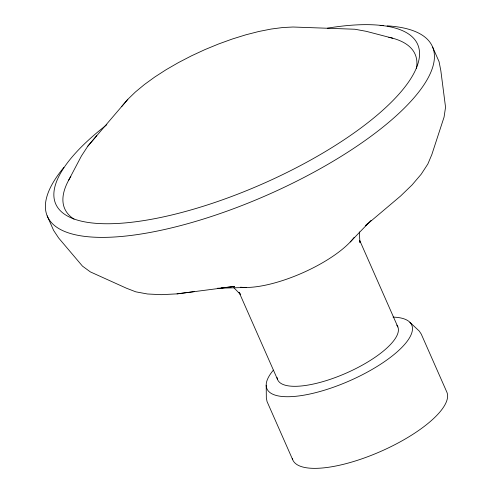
<?xml version="1.0" encoding="UTF-8"?>
<svg xmlns="http://www.w3.org/2000/svg" width="493" height="493" viewBox="0 0 493 493"><rect width="100%" height="100%" fill="white"/><g stroke="black" fill="none" stroke-linecap="round" stroke-linejoin="round"><path stroke-width="0.74" d="M68.724 180.087L81.4 156.028L87.859 146.113L96.782 135.637M121.839 106.359L127.86 99.29L135.446 91.963L144.461 84.5L154.747 77.031L166.141 69.686L178.435 62.593L191.426 55.863L204.891 49.62L218.596 43.976L232.314 39.015L245.797 34.824L258.831 31.484L271.181 29.044L282.637 27.546L293.008 27.016L354.929 29.241L366.311 31.342L392.81 38.257M87.859 146.113L127.86 99.29M350.252 241.964L371.032 220.414M367.938 223.298L365.331 225.819L400.556 196.06L412.074 184.93L421.219 174.189L427.838 164.027L431.819 154.611L444.07 117.087L445.549 107.24L440.841 70.752L439.066 61.668L432.651 47.125M47.168 215.823L53.583 230.367L58.655 238.008L82.473 266.128L90.342 271.889L126.491 288.232L135.803 291.831L147.469 293.988L161.297 294.672L177.042 293.877L194.439 291.603M177.042 293.877L234.625 286.402L221.283 287.961M217.401 288.251L246.272 287.468M409.899 322.317L419.21 331.019L421.244 334.069L446.898 392.249A84.161 27.676 -23.8 0 1 378.279 452.482A84.161 27.676 -23.8 0 1 292.263 458.342M233.793 287.635L240.689 294.703L239.105 292.324L277.596 379.585M359.687 240.393L397.863 326.951M292.706 459.729L267.046 401.548L266.337 397.919L266.195 385.206M359.656 241.108L359.933 242.519L359.317 231.926M396.773 325.121A65.643 21.587 -23.8 0 1 345.92 373.25A65.643 21.587 -23.8 0 1 277.084 377.496M393.038 317.11A79.108 26.018 -23.8 0 1 395.343 353.426A79.108 26.018 -23.8 0 1 299.713 395.824A79.108 26.018 -23.8 0 1 273.362 370.169M387.116 25.846A210.4 69.193 -23.8 0 1 386.315 124.353A210.4 69.193 -23.8 0 1 133.449 235.124A210.4 69.193 -23.8 0 1 63.874 167.447M380.091 25.587A210.4 69.193 -23.8 0 1 383.258 25.661M327.426 28.175A197.773 65.039 -23.8 0 1 386.943 106.42A197.773 65.039 -23.8 0 1 119.787 223.335A197.773 65.039 -23.8 0 1 106.839 124.711M354.042 237.515A71.534 23.528 -23.8 0 1 240.535 287.185M388.78 37.277A191.463 62.962 -23.8 0 1 416.406 68.663M74.049 219.163A191.463 62.962 -23.8 0 1 70.85 176.414"/></g></svg>
